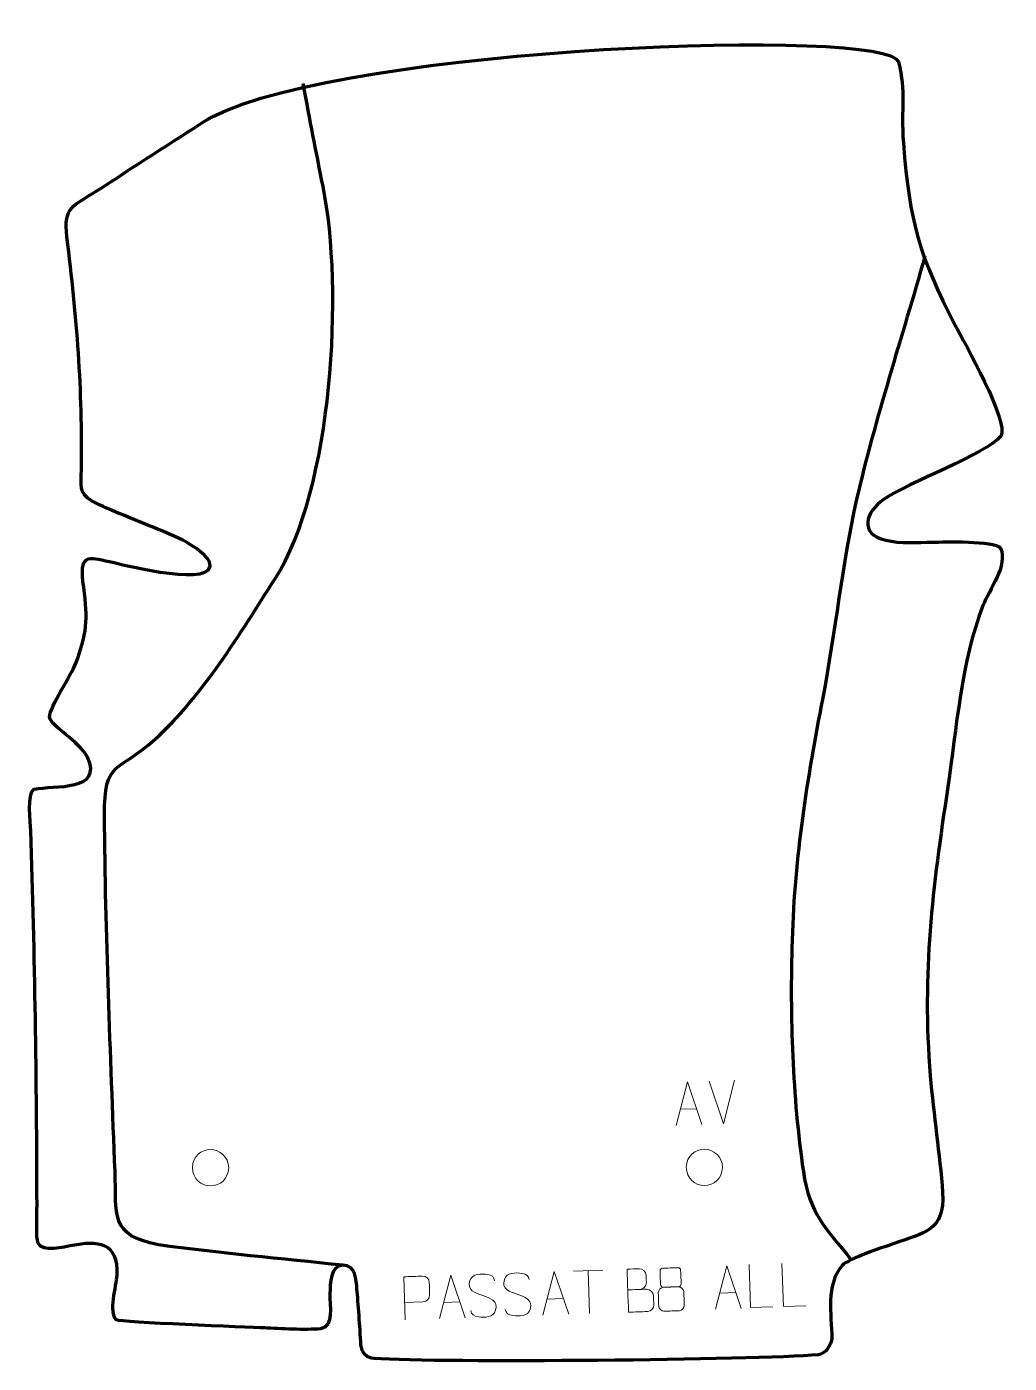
# Model space of a CAD drawing. Header units: millimetres. Extents: x -282 to 287, y -358 to 416.
import ezdxf

# ---------------------------------------------------------------- set-up
doc = ezdxf.new("R2010")
doc.units = ezdxf.units.MM
doc.header["$MEASUREMENT"] = 0
doc.layers.add('layer 1', color=7, linetype='Continuous')
doc.layers.add('layer 2', color=7, linetype='Continuous')

msp = doc.modelspace()

# ---------------------------------------------------------------- linework, layer by layer
at = {"layer": 'layer 1', "color": 142, "lineweight": 158}
for points, knots in [([(-99.03, -301.4638), (-134.4161, -297.5445), (-170.6426, -294.5259), (-205.82, -289.5982), (-205.82, -289.5982), (-234.5174, -283.9578), (-229.9599, -272.3386), (-230.9285, -247.2032), (-230.9285, -247.2032), (-233.5798, -178.4081), (-236.5077, -109.7027), (-237.0206, -40.8439), (-237.0206, -40.8439), (-237.2445, -8.1028), (-229.5744, -16.544), (-207.816, 3.2412), (-207.816, 3.2412), (-180.1982, 28.3545), (-158.515, 64.6581), (-138.4067, 95.9899), (-138.4067, 95.9899), (-104.6296, 148.4921), (-98.4221, 264.4224), (-110.4104, 323.5003), (-110.4104, 323.5003), (-115.0296, 346.0084), (-117.6684, 360.5803), (-121.9682, 383.1511)], [0, 0, 0, 0, 0.125, 0.125, 0.125, 0.125, 0.25, 0.25, 0.25, 0.25, 0.375, 0.375, 0.375, 0.375, 0.5, 0.5, 0.5, 0.5, 0.625, 0.625, 0.625, 0.625, 0.75, 0.75, 0.75, 0.75, 1, 1, 1, 1]), ([(238.2159, 283.0977), (225.0492, 236.7152), (209.4396, 189.1383), (198.6057, 142.3367), (198.6057, 142.3367), (190.2267, 104.5078), (186.3296, 65.4938), (178.9881, 27.2452), (178.9881, 27.2452), (169.6655, -21.3249), (162.8015, -63.5032), (161.2416, -113.1945), (161.2416, -113.1945), (159.8568, -157.3068), (161.4374, -203.4633), (167.7657, -247.1586), (167.7657, -247.1586), (171.3962, -271.9459), (180.8059, -279.7287), (195.5555, -298.2583)], [0, 0, 0, 0, 0.16666667, 0.16666667, 0.16666667, 0.16666667, 0.33333333, 0.33333333, 0.33333333, 0.33333333, 0.5, 0.5, 0.5, 0.5, 0.66666667, 0.66666667, 0.66666667, 0.66666667, 1, 1, 1, 1])]:
    msp.add_open_spline(points, degree=3, knots=knots, dxfattribs=at)
at = {"layer": 'layer 1', "color": 250, "lineweight": 9}
for points, knots in [([(94.1177, -220.4221), (94.1177, -220.4221), (100.6356, -195.2323), (100.6356, -195.2323), (100.6356, -195.2323), (100.6356, -195.2323), (109.05, -219.9139), (109.05, -219.9139)], [0, 0, 0, 0, 0.33333333, 0.33333333, 0.33333333, 0.33333333, 1, 1, 1, 1]), ([(-186.0917, -244.8675), (-186.021, -238.2271), (-180.747, -234.3811), (-175.5917, -234.4781), (-175.5917, -234.4781), (-170.4364, -234.3811), (-165.1624, -238.4445), (-165.0917, -245.0849), (-165.0917, -245.0849), (-165.4619, -251.4142), (-169.9038, -255.4449), (-175.5917, -255.4743), (-175.5917, -255.4743), (-180.747, -255.5713), (-186.021, -251.5079), (-186.0917, -244.8675)], [0, 0, 0, 0, 0.2, 0.2, 0.2, 0.2, 0.4, 0.4, 0.4, 0.4, 0.6, 0.6, 0.6, 0.6, 1, 1, 1, 1]), ([(99.9491, -244.6615), (100.0198, -238.0211), (105.2938, -234.1751), (110.4491, -234.2721), (110.4491, -234.2721), (115.6044, -234.1751), (120.8784, -238.2385), (120.9491, -244.8789), (120.9491, -244.8789), (120.5789, -251.2082), (116.137, -255.2389), (110.4491, -255.2683), (110.4491, -255.2683), (105.2938, -255.3653), (100.0198, -251.3019), (99.9491, -244.6615)], [0, 0, 0, 0, 0.2, 0.2, 0.2, 0.2, 0.4, 0.4, 0.4, 0.4, 0.6, 0.6, 0.6, 0.6, 1, 1, 1, 1]), ([(116.8896, -326.9406), (116.8896, -326.9406), (123.4075, -301.7508), (123.4075, -301.7508), (123.4075, -301.7508), (123.4075, -301.7508), (131.8219, -326.4324), (131.8219, -326.4324)], [0, 0, 0, 0, 0.33333333, 0.33333333, 0.33333333, 0.33333333, 1, 1, 1, 1]), ([(150.159, -325.5501), (150.159, -325.5501), (137.2173, -325.9906), (137.2173, -325.9906), (137.2173, -325.9906), (137.2173, -325.9906), (136.3685, -301.0514), (136.3685, -301.0514)], [0, 0, 0, 0, 0.33333333, 0.33333333, 0.33333333, 0.33333333, 1, 1, 1, 1]), ([(169.148, -324.9037), (169.148, -324.9037), (156.2064, -325.3442), (156.2064, -325.3442), (156.2064, -325.3442), (156.2064, -325.3442), (155.3575, -300.4051), (155.3575, -300.4051)], [0, 0, 0, 0, 0.33333333, 0.33333333, 0.33333333, 0.33333333, 1, 1, 1, 1]), ([(-62.8679, -333.0593), (-62.8679, -333.0593), (-63.7168, -308.1202), (-63.7168, -308.1202), (-63.7168, -308.1202), (-60.1239, -307.9979), (-56.5306, -307.8756), (-52.9373, -307.7533), (-52.9373, -307.7533), (-50.6122, -307.712), (-49.005, -309.1483), (-48.9287, -311.5132), (-48.9287, -311.5132), (-48.8598, -313.5477), (-48.7558, -316.6052), (-48.6861, -318.64), (-48.6861, -318.64), (-48.6288, -320.5146), (-50.3739, -322.517), (-52.3817, -322.6044), (-52.3817, -322.6044), (-52.3817, -322.6044), (-63.2112, -322.9731), (-63.2112, -322.9731)], [0, 0, 0, 0, 0.14285714, 0.14285714, 0.14285714, 0.14285714, 0.28571429, 0.28571429, 0.28571429, 0.28571429, 0.42857143, 0.42857143, 0.42857143, 0.42857143, 0.57142857, 0.57142857, 0.57142857, 0.57142857, 0.71428571, 0.71428571, 0.71428571, 0.71428571, 1, 1, 1, 1]), ([(-43.0178, -332.3836), (-43.0178, -332.3836), (-36.4999, -307.1938), (-36.4999, -307.1938), (-36.4999, -307.1938), (-36.4999, -307.1938), (-28.0855, -331.8753), (-28.0855, -331.8753)], [0, 0, 0, 0, 0.33333333, 0.33333333, 0.33333333, 0.33333333, 1, 1, 1, 1]), ([(-17.9656, -318.8734), (-22.2614, -317.5484), (-27.2278, -315.9206), (-25.4116, -310.3353), (-25.4116, -310.3353), (-24.0499, -306.1466), (-18.8261, -306.3575), (-15.2041, -306.8357), (-15.2041, -306.8357), (-12.3289, -307.2153), (-11.4234, -308.3984), (-11.0421, -310.4707)], [0, 0, 0, 0, 0.25, 0.25, 0.25, 0.25, 0.5, 0.5, 0.5, 0.5, 1, 1, 1, 1]), ([(2.0228, -318.193), (-2.273, -316.868), (-7.2394, -315.2402), (-5.4232, -309.6549), (-5.4232, -309.6549), (-4.0614, -305.4663), (1.1624, -305.6772), (4.7843, -306.1553), (4.7843, -306.1553), (7.6595, -306.5349), (8.565, -307.718), (8.9463, -309.7904)], [0, 0, 0, 0, 0.25, 0.25, 0.25, 0.25, 0.5, 0.5, 0.5, 0.5, 1, 1, 1, 1]), ([(16.9475, -330.3425), (16.9475, -330.3425), (23.4653, -305.1527), (23.4653, -305.1527), (23.4653, -305.1527), (23.4653, -305.1527), (31.8797, -329.8342), (31.8797, -329.8342)], [0, 0, 0, 0, 0.33333333, 0.33333333, 0.33333333, 0.33333333, 1, 1, 1, 1]), ([(66.0782, -315.6978), (69.7147, -315.5737), (73.2997, -315.4516), (76.937, -315.3282), (76.937, -315.3282), (78.9119, -315.2783), (80.8934, -316.948), (80.9632, -318.9964), (80.9632, -318.9964), (81.0012, -320.1243), (81.1049, -323.172), (81.1437, -324.3002), (81.1437, -324.3002), (81.2245, -326.1564), (79.7518, -328.2216), (77.4311, -328.2837), (77.4311, -328.2837), (73.7933, -328.4071), (70.1561, -328.5309), (66.5193, -328.6551), (66.5193, -328.6551), (66.2363, -320.3416), (65.9533, -312.0287), (65.6704, -303.716), (65.6704, -303.716), (68.0427, -303.6352), (70.4154, -303.5545), (72.7883, -303.4737), (72.7883, -303.4737), (74.4675, -303.3989), (76.6281, -305.237), (76.7125, -307.1977), (76.7125, -307.1977), (76.7824, -309.2626), (76.7874, -309.4085), (76.8581, -311.4738), (76.8581, -311.4738), (76.9457, -313.5381), (75.1537, -315.4062), (73.1442, -315.4573)], [0, 0, 0, 0, 0.09090909, 0.09090909, 0.09090909, 0.09090909, 0.18181818, 0.18181818, 0.18181818, 0.18181818, 0.27272727, 0.27272727, 0.27272727, 0.27272727, 0.36363636, 0.36363636, 0.36363636, 0.36363636, 0.45454545, 0.45454545, 0.45454545, 0.45454545, 0.54545455, 0.54545455, 0.54545455, 0.54545455, 0.63636364, 0.63636364, 0.63636364, 0.63636364, 0.72727273, 0.72727273, 0.72727273, 0.72727273, 0.81818182, 0.81818182, 0.81818182, 0.81818182, 1, 1, 1, 1]), ([(84.7574, -304.6685), (84.8327, -306.8802), (84.958, -310.5604), (85.0333, -312.7724), (85.0333, -312.7724), (85.0655, -313.279), (85.9042, -314.1824), (86.6038, -314.1574), (86.6038, -314.1574), (89.572, -314.0562), (92.5434, -314.04), (95.512, -313.9392), (95.512, -313.9392), (96.3085, -313.9079), (97.0019, -313.0936), (96.9748, -312.3734), (96.9748, -312.3734), (96.8991, -310.1587), (96.7738, -306.4761), (96.6987, -304.2621), (96.6987, -304.2621), (96.6561, -303.5523), (96.0191, -302.8131), (95.186, -302.8489), (95.186, -302.8489), (92.1706, -302.9518), (89.1555, -303.0545), (86.1406, -303.1568), (86.1406, -303.1568), (85.5143, -303.1705), (84.7149, -303.9091), (84.7574, -304.6685)], [0, 0, 0, 0, 0.11111111, 0.11111111, 0.11111111, 0.11111111, 0.22222222, 0.22222222, 0.22222222, 0.22222222, 0.33333333, 0.33333333, 0.33333333, 0.33333333, 0.44444444, 0.44444444, 0.44444444, 0.44444444, 0.55555556, 0.55555556, 0.55555556, 0.55555556, 0.66666667, 0.66666667, 0.66666667, 0.66666667, 0.77777778, 0.77777778, 0.77777778, 0.77777778, 1, 1, 1, 1]), ([(83.7253, -317.2291), (83.8332, -320.3981), (83.8911, -322.0992), (83.999, -325.2687), (83.999, -325.2687), (84.0321, -326.4902), (85.7866, -328.1242), (87.0387, -328.0901), (87.0387, -328.0901), (90.0201, -327.9883), (93.0017, -327.8868), (95.9833, -327.7856), (95.9833, -327.7856), (97.3055, -327.7289), (98.8698, -326.0531), (98.8145, -324.755), (98.8145, -324.755), (98.7064, -321.5887), (98.6486, -319.8909), (98.5412, -316.7248), (98.5412, -316.7248), (98.4245, -315.3476), (96.7939, -313.8236), (95.4895, -313.8741), (95.4895, -313.8741), (92.5146, -313.9756), (89.5398, -314.0769), (86.5652, -314.1778), (86.5652, -314.1778), (85.4861, -314.2082), (83.6946, -315.8489), (83.7253, -317.2291)], [0, 0, 0, 0, 0.11111111, 0.11111111, 0.11111111, 0.11111111, 0.22222222, 0.22222222, 0.22222222, 0.22222222, 0.33333333, 0.33333333, 0.33333333, 0.33333333, 0.44444444, 0.44444444, 0.44444444, 0.44444444, 0.55555556, 0.55555556, 0.55555556, 0.55555556, 0.66666667, 0.66666667, 0.66666667, 0.66666667, 0.77777778, 0.77777778, 0.77777778, 0.77777778, 1, 1, 1, 1]), ([(-17.9656, -318.8735), (-13.8933, -320.3825), (-8.8026, -322.0987), (-10.4531, -327.5182), (-10.4531, -327.5182), (-11.7669, -331.8318), (-16.6836, -331.7423), (-20.4264, -331.3147), (-20.4264, -331.3147), (-23.1887, -330.9987), (-24.4502, -329.8274), (-24.8998, -327.7293)], [0, 0, 0, 0, 0.25, 0.25, 0.25, 0.25, 0.5, 0.5, 0.5, 0.5, 1, 1, 1, 1]), ([(2.0228, -318.1931), (6.0951, -319.7022), (11.186, -321.4183), (9.5354, -326.8379), (9.5354, -326.8379), (8.2216, -331.1515), (3.3049, -331.062), (-0.4381, -330.6344), (-0.4381, -330.6344), (-3.2004, -330.3183), (-4.4619, -329.1471), (-4.9114, -327.049)], [0, 0, 0, 0, 0.25, 0.25, 0.25, 0.25, 0.5, 0.5, 0.5, 0.5, 1, 1, 1, 1])]:
    msp.add_open_spline(points, degree=3, knots=knots, dxfattribs=at)
for points in [[(121.4617, -219.4987), (121.4617, -219.4987), (113.2952, -194.8086), (113.2952, -194.8086)], [(127.9304, -194.3105), (127.9304, -194.3105), (121.4618, -219.4987), (121.4618, -219.4987)], [(96.5241, -211.0855), (96.5241, -211.0855), (106.0143, -210.7624), (106.0143, -210.7624)], [(34.5778, -304.7978), (34.5778, -304.7978), (51.5552, -304.2199), (51.5552, -304.2199)], [(43.9148, -329.4244), (43.9148, -329.4244), (43.0659, -304.4854), (43.0659, -304.4854)], [(119.296, -317.604), (119.296, -317.604), (128.7862, -317.2809), (128.7862, -317.2809)], [(-40.6114, -323.0469), (-40.6114, -323.0469), (-31.1212, -322.7239), (-31.1212, -322.7239)], [(19.3539, -321.0058), (19.3539, -321.0058), (28.8441, -320.6828), (28.8441, -320.6828)]]:
    msp.add_open_spline(points, degree=3, dxfattribs=at)
at = {"layer": 'layer 2', "color": 242, "lineweight": 158}
msp.add_open_spline([(-174.7378, 363.8753), (-175.4117, 363.5021), (-176.0755, 363.0817), (-176.7295, 362.6746), (-176.7295, 362.6746), (-198.588, 349.0515), (-219.907, 334.8688), (-241.5566, 320.9665), (-241.5566, 320.9665), (-255.0055, 312.3304), (-260.9928, 311.9948), (-258.7784, 294.2783), (-258.7784, 294.2783), (-253.0163, 248.1816), (-249.6462, 205.8729), (-250.403, 159.3163), (-250.403, 159.3163), (-250.5669, 150.6535), (-252.1862, 146.0604), (-244.171, 141.2438), (-244.171, 141.2438), (-236.5323, 137.1828), (-225.3578, 132.8704), (-217.1421, 129.3735), (-217.1421, 129.3735), (-205.2192, 124.2985), (-182.6957, 117.1994), (-176.2371, 106.1388), (-176.2371, 106.1388), (-170.9786, 90.3364), (-225.3235, 104.1985), (-231.6544, 105.662), (-231.6544, 105.662), (-245.4931, 108.6199), (-251.2469, 111.8001), (-249.5346, 94.929), (-249.5346, 94.929), (-246.9809, 74.112), (-246.0991, 68.0707), (-253.4462, 47.6763), (-253.4462, 47.6763), (-256.8027, 39.2765), (-268.4983, 22.819), (-268.8792, 16.1229), (-268.8792, 16.1229), (-267.3155, 10.3112), (-252.3167, 2.6691), (-246.9708, -7.0208), (-246.9708, -7.0208), (-237.291, -27.0822), (-266.413, -23.3417), (-277.843, -25.5668), (-277.843, -25.5668), (-282.0862, -27.9265), (-279.8857, -45.0731), (-279.6624, -49.6655), (-279.6624, -49.6655), (-277.3131, -122.0457), (-276.3019, -194.4568), (-276.1364, -266.8733), (-276.1364, -266.8733), (-276.1263, -271.0479), (-276.7639, -285.8026), (-275.5431, -288.6513), (-275.5431, -288.6513), (-273.1385, -294.2626), (-260.2846, -290.8337), (-255.7899, -289.9812), (-255.7899, -289.9812), (-241.4394, -287.2592), (-228.5088, -288.1407), (-229.7456, -307.2444), (-229.7456, -307.2444), (-230.1392, -313.3241), (-234.6518, -328.9187), (-230.2787, -333.0692), (-230.2787, -333.0692), (-227.6456, -334.5428), (-154.3116, -337.3624), (-144.2552, -337.7855), (-144.2552, -337.7855), (-135.599, -338.1257), (-120.2532, -339.1179), (-111.8979, -338.2587), (-111.8979, -338.2587), (-104.0282, -337.2728), (-106.7089, -324.5369), (-106.4591, -317.873), (-106.4591, -317.873), (-106.2314, -311.7994), (-106.4645, -301.7672), (-99.03, -301.4638), (-99.03, -301.4638), (-91.4123, -301.153), (-91.2421, -309.8908), (-90.7795, -315.2591), (-90.7795, -315.2591), (-90.0792, -323.3831), (-89.1323, -336.8427), (-88.4659, -347.5193), (-88.4659, -347.5193), (-88.1754, -352.1757), (-85.2969, -355.1434), (-80.7694, -355.4659), (-80.7694, -355.4659), (-42.0228, -358.2256), (139.3419, -356.3158), (176.4754, -353.3458), (176.4754, -353.3458), (180.1364, -353.053), (184.3045, -347.3734), (184.2632, -343.932), (184.2632, -343.932), (184.1313, -329.3794), (180.5198, -313.4577), (190.2748, -301.5438), (190.2748, -301.5438), (194.9248, -297.1973), (212.9355, -291.4674), (219.7178, -289.0846), (219.7178, -289.0846), (237.9802, -282.5801), (249.6878, -281.5546), (248.4573, -259.3796), (248.4573, -259.3796), (246.7423, -236.9859), (243.222, -214.3287), (241.2825, -191.7922), (241.2825, -191.7922), (236.4233, -131.1409), (242.4895, -83.7884), (251.4886, -24.2609), (251.4886, -24.2609), (256.2991, 8.9963), (259.464, 49.0354), (271.598, 80.1908), (271.598, 80.1908), (275.5957, 90.4554), (286.3638, 103.6164), (282.025, 114.0831), (282.025, 114.0831), (278.301, 118.5718), (249.3179, 117.5589), (242.5286, 117.4817), (242.5286, 117.4817), (233.8429, 117.344), (224.077, 116.6227), (215.5929, 118.565), (215.5929, 118.565), (199.7118, 122.2003), (203.8569, 134.9138), (214.2173, 142.1547), (214.2173, 142.1547), (228.6707, 152.2563), (273.6403, 168.3378), (282.2827, 179.0262), (282.2827, 179.0262), (287.0537, 187.1837), (260.9379, 233.2593), (255.776, 242.9679), (255.776, 242.9679), (234.7678, 283.7875), (229.4518, 302.0579), (225.7353, 348.7404), (225.7353, 348.7404), (224.1495, 370.0242), (227.4261, 377.5835), (222.8061, 395.7151), (222.8061, 395.7151), (217.6183, 416.0763), (-94.4828, 404.9367), (-174.7378, 363.8753)], degree=3, knots=[0, 0, 0, 0, 0.02272727, 0.02272727, 0.02272727, 0.02272727, 0.04545455, 0.04545455, 0.04545455, 0.04545455, 0.06818182, 0.06818182, 0.06818182, 0.06818182, 0.09090909, 0.09090909, 0.09090909, 0.09090909, 0.11363636, 0.11363636, 0.11363636, 0.11363636, 0.13636364, 0.13636364, 0.13636364, 0.13636364, 0.15909091, 0.15909091, 0.15909091, 0.15909091, 0.18181818, 0.18181818, 0.18181818, 0.18181818, 0.20454545, 0.20454545, 0.20454545, 0.20454545, 0.22727273, 0.22727273, 0.22727273, 0.22727273, 0.25, 0.25, 0.25, 0.25, 0.27272727, 0.27272727, 0.27272727, 0.27272727, 0.29545455, 0.29545455, 0.29545455, 0.29545455, 0.31818182, 0.31818182, 0.31818182, 0.31818182, 0.34090909, 0.34090909, 0.34090909, 0.34090909, 0.36363636, 0.36363636, 0.36363636, 0.36363636, 0.38636364, 0.38636364, 0.38636364, 0.38636364, 0.40909091, 0.40909091, 0.40909091, 0.40909091, 0.43181818, 0.43181818, 0.43181818, 0.43181818, 0.45454545, 0.45454545, 0.45454545, 0.45454545, 0.47727273, 0.47727273, 0.47727273, 0.47727273, 0.5, 0.5, 0.5, 0.5, 0.52272727, 0.52272727, 0.52272727, 0.52272727, 0.54545455, 0.54545455, 0.54545455, 0.54545455, 0.56818182, 0.56818182, 0.56818182, 0.56818182, 0.59090909, 0.59090909, 0.59090909, 0.59090909, 0.61363636, 0.61363636, 0.61363636, 0.61363636, 0.63636364, 0.63636364, 0.63636364, 0.63636364, 0.65909091, 0.65909091, 0.65909091, 0.65909091, 0.68181818, 0.68181818, 0.68181818, 0.68181818, 0.70454545, 0.70454545, 0.70454545, 0.70454545, 0.72727273, 0.72727273, 0.72727273, 0.72727273, 0.75, 0.75, 0.75, 0.75, 0.77272727, 0.77272727, 0.77272727, 0.77272727, 0.79545455, 0.79545455, 0.79545455, 0.79545455, 0.81818182, 0.81818182, 0.81818182, 0.81818182, 0.84090909, 0.84090909, 0.84090909, 0.84090909, 0.86363636, 0.86363636, 0.86363636, 0.86363636, 0.88636364, 0.88636364, 0.88636364, 0.88636364, 0.90909091, 0.90909091, 0.90909091, 0.90909091, 0.93181818, 0.93181818, 0.93181818, 0.93181818, 0.95454545, 0.95454545, 0.95454545, 0.95454545, 1, 1, 1, 1], dxfattribs=at)

doc.saveas('drawing.dxf')
